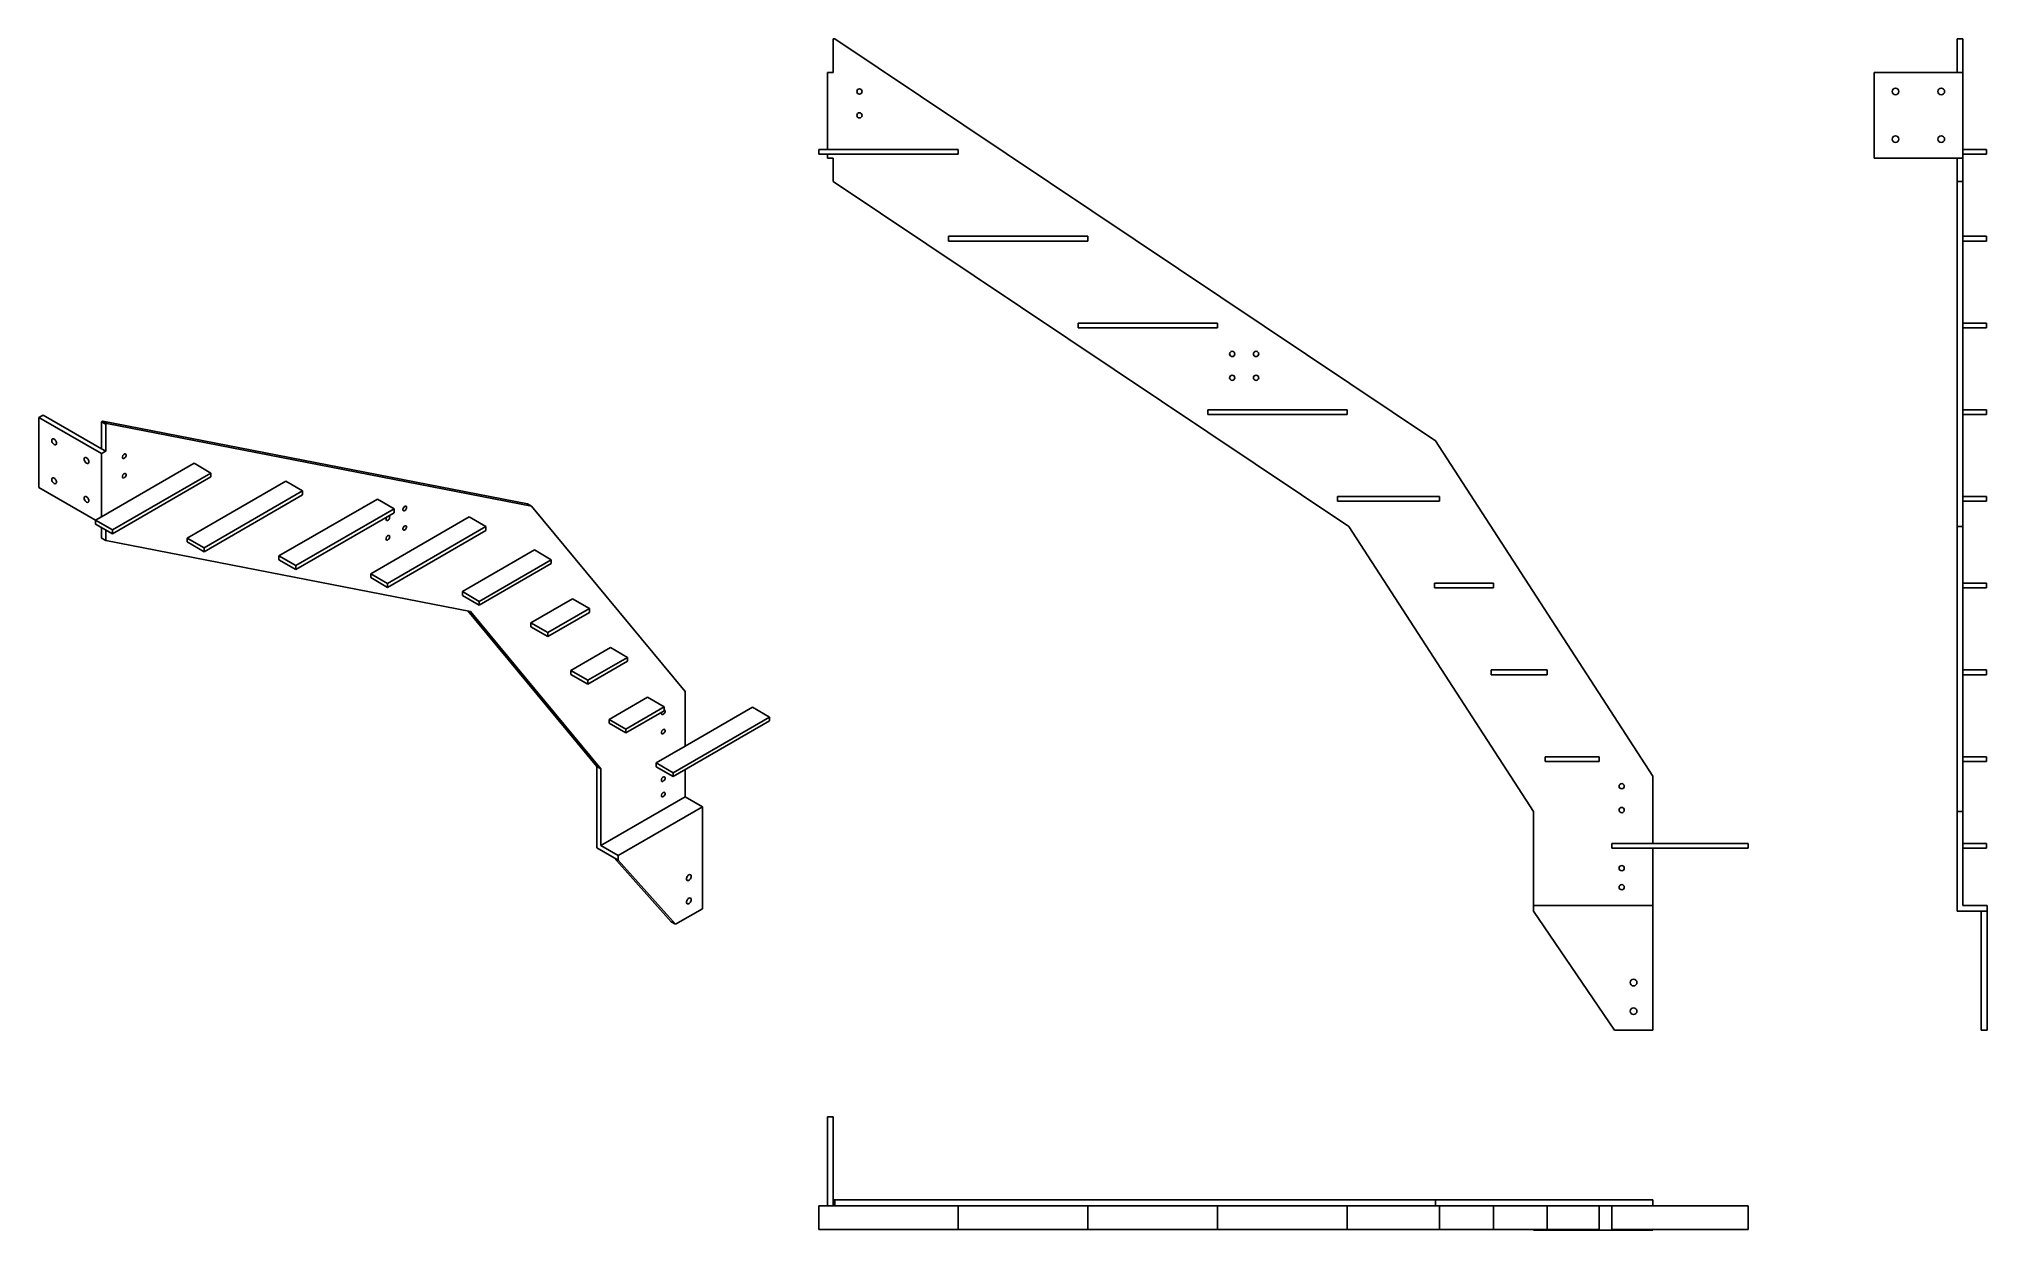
# Model space of a CAD drawing. Header units: millimetres. Extents: x -2462 to 1624, y -1353 to 1144.
import ezdxf

# ---------------------------------------------------------------- set-up
doc = ezdxf.new("R2010")
doc.units = ezdxf.units.MM
for name, color, linetype in [('ProjItem209', 7, 'CONTINUOUS'), ('ProjItem210', 7, 'CONTINUOUS'), ('ProjItem211', 7, 'CONTINUOUS'), ('ProjItem212', 7, 'CONTINUOUS')]:
    doc.layers.add(name, color=color, linetype=linetype)

msp = doc.modelspace()

# ---------------------------------------------------------------- linework, layer by layer
at = {"layer": 'ProjItem209'}
for p, q in [((-792.927, 1144.33), (-796.038, 1144.33)), ((-796.038, 1144.33), (-796.038, 1074.33)), ((467.562, 301.536), (-792.927, 1144.33)), ((-796.038, 1074.33), (-808.038, 1074.33)), ((-808.038, 912.467), (-808.038, 1074.33)), ((-533.962, 912.467), (-825.962, 912.467)), ((-825.962, 912.467), (-825.962, 902.467)), ((-825.962, 902.467), (-533.962, 902.467)), ((-808.038, 894.333), (-808.038, 902.467)), ((-533.962, 902.467), (-533.962, 912.467)), ((-796.038, 894.333), (-808.038, 894.333)), ((-796.038, 894.333), (-796.038, 845.679)), ((-796.038, 845.679), (285.756, 122.362)), ((-261.962, 730.6), (-553.962, 730.6)), ((-553.962, 730.6), (-553.962, 720.6)), ((-553.962, 720.6), (-261.962, 720.6)), ((-261.962, 720.6), (-261.962, 730.6)), ((10.0378, 548.733), (-281.962, 548.733)), ((-281.962, 548.733), (-281.962, 538.733)), ((-281.962, 538.733), (10.0378, 538.733)), ((10.0378, 538.733), (10.0378, 548.733)), ((282.038, 366.867), (-9.9622, 366.867)), ((-9.9622, 366.867), (-9.9622, 356.867)), ((-9.9622, 356.867), (282.038, 356.867)), ((282.038, 356.867), (282.038, 366.867)), ((467.562, 301.536), (922.962, -401.541)), ((475.872, 185), (262.038, 185)), ((262.038, 185), (262.038, 175)), ((262.038, 175), (475.872, 175)), ((475.872, 175), (475.872, 185)), ((672.962, -475.434), (285.756, 122.362)), ((589.192, 3.1333), (465.329, 3.1333)), ((465.329, 3.1333), (465.329, -6.8667)), ((589.192, -6.8667), (589.192, 3.1333)), ((465.329, -6.8667), (589.192, -6.8667)), ((701.652, -178.733), (584.197, -178.733)), ((584.197, -178.733), (584.197, -188.733)), ((584.197, -188.733), (701.652, -188.733)), ((701.652, -188.733), (701.652, -178.733)), ((810.962, -360.6), (697.276, -360.6)), ((697.276, -360.6), (697.276, -370.6)), ((810.962, -370.6), (810.962, -360.6)), ((697.276, -370.6), (810.962, -370.6)), ((922.962, -401.541), (922.962, -542.467)), ((672.962, -475.434), (672.962, -672.334)), ((1122.96, -542.467), (837.042, -542.467)), ((837.042, -542.467), (837.042, -552.467)), ((837.042, -552.467), (1122.96, -552.467)), ((922.962, -552.467), (922.962, -672.333)), ((1122.96, -552.467), (1122.96, -542.467)), ((922.962, -672.334), (672.962, -672.334)), ((672.962, -672.334), (672.962, -684.334)), ((672.962, -684.334), (842.962, -934.333)), ((922.962, -934.333), (922.962, -672.333)), ((842.962, -934.333), (922.962, -934.333))]:
    msp.add_line(p, q, dxfattribs=at)
for centre, radius in [((-741.038, 1034.16), 5.5), ((-741.038, 984.163), 5.5), ((40.9622, 483.88), 5.5), ((90.9622, 483.88), 5.5), ((40.9622, 433.88), 5.5), ((90.9622, 433.88), 5.5), ((857.962, -422.541), 5.5), ((857.962, -472.541), 5.5), ((857.962, -594.334), 5.5), ((857.962, -634.334), 5.5), ((882.962, -834.334), 7), ((882.962, -894.334), 7)]:
    msp.add_circle(centre, radius, dxfattribs=at)
at = {"layer": 'ProjItem210'}
for p, q in [((-2453.72, 355.649), (-2462.21, 350.75)), ((-2330.69, 274.816), (-2462.21, 350.75)), ((-2462.21, 350.75), (-2462.21, 203.781)), ((-2330.69, 284.614), (-2453.72, 355.649)), ((-2330.69, 341.769), (-2328.49, 343.039)), ((-2322.2, 336.87), (-2330.69, 341.769)), ((-2330.69, 284.614), (-2330.69, 341.769)), ((-2320, 338.14), (-2328.49, 343.039)), ((-2328.49, 343.039), (-1437.19, 169.49)), ((-2320, 338.14), (-2322.2, 336.87)), ((-2322.2, 336.87), (-2322.2, 279.715)), ((-1428.7, 164.591), (-2320, 338.14)), ((-2322.2, 279.715), (-2330.69, 284.614)), ((-2322.2, 279.715), (-2330.69, 274.816)), ((-2330.69, 142.652), (-2330.69, 274.816)), ((-2136.89, 254.543), (-2330.69, 142.652)), ((-2136.89, 254.543), (-2101.53, 234.131)), ((-2101.53, 234.131), (-2308.01, 114.922)), ((-2308.01, 106.757), (-2101.53, 225.966)), ((-1944.55, 217.093), (-2151.03, 97.8846)), ((-2101.53, 225.966), (-2101.53, 234.131)), ((-1944.55, 217.093), (-1909.2, 196.681)), ((-2462.21, 203.781), (-2343.36, 135.164)), ((-1909.2, 196.681), (-2115.67, 77.4722)), ((-2115.67, 69.3073), (-1909.2, 188.516)), ((-1752.22, 179.643), (-1958.7, 60.4346)), ((-1909.2, 188.516), (-1909.2, 196.681)), ((-1752.22, 179.643), (-1716.86, 159.231)), ((-1428.7, 164.591), (-1437.19, 169.49)), ((-1428.7, 164.591), (-1106.69, -223.553)), ((-2330.69, 142.652), (-2343.36, 135.335)), ((-2343.36, 135.335), (-2308.01, 114.922)), ((-2343.36, 135.335), (-2343.36, 127.17)), ((-2343.36, 127.17), (-2308.01, 106.757)), ((-1716.86, 159.231), (-1923.34, 40.0222)), ((-1923.34, 31.8573), (-1716.86, 151.066)), ((-1559.89, 142.193), (-1766.36, 22.9846)), ((-1716.86, 151.066), (-1716.86, 159.231)), ((-1559.89, 142.193), (-1524.53, 121.781)), ((-2330.69, 97.9179), (-2330.69, 119.852)), ((-2322.2, 93.0189), (-2330.69, 97.9179)), ((-2322.2, 114.953), (-2322.2, 93.0189)), ((-2322.2, 93.0189), (-1557.26, -55.9266)), ((-2308.01, 114.922), (-2308.01, 106.757)), ((-2151.03, 97.8846), (-2151.03, 89.7197)), ((-2151.03, 97.8846), (-2115.67, 77.4722)), ((-2151.03, 89.7197), (-2115.67, 69.3073)), ((-1524.53, 121.781), (-1731.01, 2.5722)), ((-1731.01, -5.5927), (-1524.53, 113.616)), ((-1524.53, 113.616), (-1524.53, 121.781)), ((-2115.67, 77.4722), (-2115.67, 69.3073)), ((-1958.7, 60.4346), (-1958.7, 52.2697)), ((-1958.7, 60.4346), (-1923.34, 40.0222)), ((-1958.7, 52.2697), (-1923.34, 31.8573)), ((-1422.83, 72.8322), (-1574.03, -14.4654)), ((-1387.47, 52.4198), (-1538.67, -34.8778)), ((-1538.67, -43.0427), (-1387.47, 44.2548)), ((-1422.83, 72.8322), (-1387.47, 52.4198)), ((-1387.47, 44.2548), (-1387.47, 52.4198)), ((-1923.34, 40.0222), (-1923.34, 31.8573)), ((-1766.36, 22.9846), (-1766.36, 14.8197)), ((-1766.36, 22.9846), (-1731.01, 2.5722)), ((-1766.36, 14.8197), (-1731.01, -5.5927)), ((-1731.01, 2.5722), (-1731.01, -5.5927)), ((-1574.03, -14.4654), (-1574.03, -22.6303)), ((-1574.03, -14.4654), (-1538.67, -34.8778)), ((-1574.03, -22.6303), (-1538.67, -43.0427)), ((-1538.67, -34.8778), (-1538.67, -43.0427)), ((-1342.7, -29.3986), (-1430.28, -79.9658)), ((-1342.7, -29.3986), (-1307.34, -49.8111)), ((-1291.95, -381.049), (-1562.53, -54.8999)), ((-1283.46, -385.948), (-1557.26, -55.9266)), ((-1430.28, -79.9658), (-1430.28, -88.1307)), ((-1430.28, -79.9658), (-1394.93, -100.378)), ((-1307.34, -49.8111), (-1394.93, -100.378)), ((-1394.93, -108.543), (-1307.34, -57.976)), ((-1307.34, -57.976), (-1307.34, -49.8111)), ((-1430.28, -88.1307), (-1394.93, -108.543)), ((-1394.93, -100.378), (-1394.93, -108.543)), ((-1263.17, -131.981), (-1346.23, -179.931)), ((-1227.82, -152.393), (-1310.87, -200.344)), ((-1310.87, -208.509), (-1227.82, -160.558)), ((-1263.17, -131.981), (-1227.82, -152.393)), ((-1227.82, -160.558), (-1227.82, -152.393)), ((-1346.23, -179.931), (-1346.23, -188.096)), ((-1346.23, -179.931), (-1310.87, -200.344)), ((-1346.23, -188.096), (-1310.87, -208.509)), ((-1310.87, -200.344), (-1310.87, -208.509)), ((-1185.88, -235.849), (-1266.27, -282.261)), ((-1185.88, -235.849), (-1150.53, -256.261)), ((-1106.69, -223.553), (-1106.69, -338.618)), ((-1266.27, -282.261), (-1266.27, -290.426)), ((-1266.27, -282.261), (-1230.91, -302.673)), ((-1150.53, -256.261), (-1230.91, -302.673)), ((-1230.91, -310.838), (-1150.53, -264.426)), ((-1150.53, -264.426), (-1150.53, -256.261)), ((-929.908, -277.381), (-1132.08, -394.108)), ((-1132.08, -402.272), (-929.908, -285.546)), ((-965.264, -256.969), (-1106.69, -338.618)), ((-965.264, -256.969), (-929.908, -277.381)), ((-929.908, -285.546), (-929.908, -277.381)), ((-1266.27, -290.426), (-1230.91, -310.838)), ((-1230.91, -302.673), (-1230.91, -310.838)), ((-1106.69, -338.618), (-1167.44, -373.695)), ((-1291.95, -551.615), (-1291.95, -381.049)), ((-1283.46, -385.948), (-1291.95, -381.049)), ((-1283.46, -385.948), (-1283.46, -546.716)), ((-1167.44, -373.695), (-1132.08, -394.108)), ((-1167.44, -373.695), (-1167.44, -381.86)), ((-1167.44, -381.86), (-1132.08, -402.272)), ((-1132.08, -394.108), (-1132.08, -402.272)), ((-1106.69, -387.608), (-1106.69, -444.654)), ((-1106.69, -444.654), (-1283.46, -546.716)), ((-1070.62, -465.475), (-1106.69, -444.654)), ((-1070.62, -465.475), (-1247.4, -567.537)), ((-1070.62, -679.397), (-1070.62, -465.475)), ((-1291.95, -551.615), (-1255.88, -572.436)), ((-1283.46, -546.716), (-1247.4, -567.537)), ((-1247.4, -567.537), (-1247.4, -577.335)), ((-1255.88, -572.436), (-1247.4, -577.335)), ((-1255.88, -572.436), (-1135.68, -707.158)), ((-1247.4, -577.335), (-1127.19, -712.057)), ((-1127.19, -712.057), (-1070.62, -679.397)), ((-1127.19, -712.057), (-1135.68, -707.158))]:
    msp.add_line(p, q, dxfattribs=at)
for centre, major_axis, start_param, end_param in [((-2430.39, 299.719), (3.5, -6.0622), -3.14159, -0.785398), ((-2430.39, 299.719), (3.5, -6.0622), 0, -3.14159), ((-2430.39, 299.719), (3.5, -6.0622), -0.785398, 0), ((-2362.51, 260.527), (3.5, -6.0622), -3.14159, -0.785398), ((-2362.51, 260.527), (3.5, -6.0622), 0, -3.14159), ((-2362.51, 260.527), (3.5, -6.0622), -0.785398, 0), ((-2283.31, 269.37), (-2.75, -4.7631), 3.14159, 0), ((-2283.31, 269.37), (-2.75, -4.7631), 0, 2.35619), ((-2283.31, 269.37), (-2.75, -4.7631), 2.35619, 3.14159), ((-2430.39, 218.069), (3.5, -6.0622), -3.14159, -0.785398), ((-2430.39, 218.069), (3.5, -6.0622), 0, -3.14159), ((-2430.39, 218.069), (3.5, -6.0622), -0.785398, 0), ((-2283.31, 228.545), (-2.75, -4.7631), 3.14159, 0), ((-2283.31, 228.545), (-2.75, -4.7631), 0, 2.35619), ((-2283.31, 228.545), (-2.75, -4.7631), 2.35619, 3.14159), ((-2362.51, 178.878), (3.5, -6.0622), -3.14159, -0.785398), ((-2362.51, 178.878), (3.5, -6.0622), 0, -3.14159), ((-2362.51, 178.878), (3.5, -6.0622), -0.785398, 0), ((-1695, 159.728), (-2.75, -4.7631), 3.14159, 0), ((-1695, 159.728), (-2.75, -4.7631), 2.35619, 3.14159), ((-1730.35, 139.315), (-2.75, -4.7631), 4.41677, 0), ((-1730.35, 139.315), (-2.75, -4.7631), 0, 2.35619), ((-1730.35, 139.315), (-2.75, -4.7631), 3.14159, 3.43721), ((-1730.35, 139.315), (-2.75, -4.7631), 2.35619, 3.14159), ((-1695, 118.903), (-2.75, -4.7631), 3.14159, 0), ((-1695, 159.728), (-2.75, -4.7631), 0, 2.35619), ((-1695, 118.903), (-2.75, -4.7631), 2.35619, 3.14159), ((-1730.35, 98.4906), (-2.75, -4.7631), 3.14159, 0), ((-1730.35, 98.4906), (-2.75, -4.7631), 0, 2.35619), ((-1730.35, 98.4906), (-2.75, -4.7631), 2.35619, 3.14159), ((-1695, 118.903), (-2.75, -4.7631), 0, 2.35619), ((-1152.65, -267.236), (-2.75, -4.7631), 5.13705, 0), ((-1152.65, -267.236), (-2.75, -4.7631), 0, 2.35619), ((-1152.65, -267.236), (-2.75, -4.7631), 3.14159, 3.35006), ((-1152.65, -267.236), (-2.75, -4.7631), 2.35619, 3.14159), ((-1152.65, -308.061), (-2.75, -4.7631), 3.14159, 0), ((-1152.65, -308.061), (-2.75, -4.7631), 0, 2.35619), ((-1152.65, -308.061), (-2.75, -4.7631), 2.35619, 3.14159), ((-1152.65, -407.503), (2.75, 4.7631), 0, -3.14159), ((-1152.65, -407.503), (2.75, 4.7631), -3.14159, -0.785398), ((-1152.65, -407.503), (2.75, 4.7631), -0.785398, 0), ((-1152.65, -440.163), (2.75, 4.7631), 0, -3.14159), ((-1152.65, -440.163), (2.75, 4.7631), -3.14159, -0.785398), ((-1152.65, -440.163), (2.75, 4.7631), -0.785398, 0), ((-1098.91, -614.077), (-3.5, -6.0622), 3.14159, 0), ((-1098.91, -614.077), (-3.5, -6.0622), 0, 2.35619), ((-1098.91, -614.077), (-3.5, -6.0622), 2.35619, 3.14159), ((-1098.91, -663.067), (-3.5, -6.0622), 3.14159, 0), ((-1098.91, -663.067), (-3.5, -6.0622), 0, 2.35619), ((-1098.91, -663.067), (-3.5, -6.0622), 2.35619, 3.14159)]:
    msp.add_ellipse(centre, major_axis=major_axis, ratio=0.57735, start_param=start_param, end_param=end_param, dxfattribs=at)
at = {"layer": 'ProjItem211'}
for p, q in [((1573.33, 1144.33), (1561.33, 1144.33)), ((1561.33, 1074.33), (1561.33, 1144.33)), ((1573.33, 1144.33), (1573.33, 1074.33)), ((1573.33, 1074.33), (1387.33, 1074.33)), ((1387.33, 1074.33), (1387.33, 894.333)), ((1573.33, 912.467), (1573.33, 1074.33)), ((1573.33, 912.467), (1623.33, 912.467)), ((1573.33, 912.467), (1573.33, 902.467)), ((1573.33, 894.333), (1573.33, 902.467)), ((1573.33, 902.467), (1623.33, 902.467)), ((1623.33, 912.467), (1623.33, 902.467)), ((1387.33, 894.333), (1573.33, 894.333)), ((1561.33, 845.679), (1561.33, 894.333)), ((1573.33, 894.333), (1573.33, 845.679)), ((1561.33, 122.362), (1561.33, 845.679)), ((1573.33, 845.679), (1561.33, 845.679)), ((1573.33, 845.679), (1573.33, 122.362)), ((1573.33, 730.6), (1623.33, 730.6)), ((1573.33, 720.6), (1623.33, 720.6)), ((1623.33, 730.6), (1623.33, 720.6)), ((1573.33, 548.733), (1623.33, 548.733)), ((1573.33, 538.733), (1623.33, 538.733)), ((1623.33, 548.733), (1623.33, 538.733)), ((1573.33, 366.867), (1623.33, 366.867)), ((1573.33, 356.867), (1623.33, 356.867)), ((1623.33, 366.867), (1623.33, 356.867)), ((1573.33, 185), (1623.33, 185)), ((1573.33, 175), (1623.33, 175)), ((1623.33, 185), (1623.33, 175)), ((1573.33, 122.362), (1561.33, 122.362)), ((1561.33, -475.434), (1561.33, 122.362)), ((1573.33, -475.434), (1573.33, 122.362)), ((1573.33, 3.1333), (1623.33, 3.1333)), ((1623.33, 3.1333), (1623.33, -6.8667)), ((1573.33, -6.8667), (1623.33, -6.8667)), ((1573.33, -178.733), (1623.33, -178.733)), ((1573.33, -188.733), (1623.33, -188.733)), ((1623.33, -178.733), (1623.33, -188.733)), ((1573.33, -360.6), (1623.33, -360.6)), ((1623.33, -360.6), (1623.33, -370.6)), ((1573.33, -370.6), (1623.33, -370.6)), ((1561.33, -684.334), (1561.33, -475.434)), ((1573.33, -475.434), (1561.33, -475.434)), ((1573.33, -475.434), (1573.33, -672.334)), ((1573.33, -542.467), (1623.33, -542.467)), ((1573.33, -552.467), (1623.33, -552.467)), ((1623.33, -542.467), (1623.33, -552.467)), ((1561.33, -684.334), (1612.33, -684.334)), ((1573.33, -672.334), (1624.33, -672.334)), ((1612.33, -684.334), (1624.33, -684.334)), ((1612.33, -684.334), (1612.33, -934.333)), ((1624.33, -672.334), (1624.33, -684.334)), ((1624.33, -684.334), (1624.33, -934.333)), ((1624.33, -934.333), (1612.33, -934.333))]:
    msp.add_line(p, q, dxfattribs=at)
for centre in [(1432.33, 1034.33), (1528.33, 1034.33), (1432.33, 934.333), (1528.33, 934.333)]:
    msp.add_circle(centre, 7, dxfattribs=at)
at = {"layer": 'ProjItem212'}
for p, q in [((-808.038, -1302.08), (-808.038, -1116.08)), ((-796.038, -1116.08), (-808.038, -1116.08)), ((-796.038, -1290.08), (-796.038, -1116.08)), ((-825.962, -1302.08), (-825.962, -1352.08)), ((-808.038, -1302.08), (-825.962, -1302.08)), ((-796.038, -1302.08), (-808.038, -1302.08)), ((-796.038, -1302.08), (-796.038, -1290.08)), ((-796.038, -1290.08), (-792.927, -1290.08)), ((-792.927, -1302.08), (-796.038, -1302.08)), ((-792.927, -1302.08), (-792.927, -1290.08)), ((-792.927, -1290.08), (467.562, -1290.08)), ((467.562, -1302.08), (-792.927, -1302.08)), ((-533.962, -1302.08), (-533.962, -1352.08)), ((-261.962, -1302.08), (-261.962, -1352.08)), ((10.0378, -1302.08), (10.0378, -1352.08)), ((282.038, -1302.08), (282.038, -1352.08)), ((467.562, -1290.08), (922.962, -1290.08)), ((467.562, -1302.08), (467.562, -1290.08)), ((467.562, -1302.08), (922.962, -1302.08)), ((475.872, -1302.08), (475.872, -1352.08)), ((589.192, -1302.08), (589.192, -1352.08)), ((701.652, -1302.08), (701.652, -1352.08)), ((810.962, -1302.08), (810.962, -1352.08)), ((837.042, -1302.08), (837.042, -1352.08)), ((922.962, -1302.08), (922.962, -1290.08)), ((1122.96, -1302.08), (922.962, -1302.08)), ((1122.96, -1302.08), (1122.96, -1352.08)), ((-533.962, -1352.08), (-825.962, -1352.08)), ((-261.962, -1352.08), (-533.962, -1352.08)), ((10.0378, -1352.08), (-261.962, -1352.08)), ((282.038, -1352.08), (10.0378, -1352.08)), ((475.872, -1352.08), (282.038, -1352.08)), ((589.192, -1352.08), (475.872, -1352.08)), ((701.652, -1352.08), (589.192, -1352.08)), ((672.962, -1352.08), (672.962, -1353.08)), ((922.962, -1353.08), (672.962, -1353.08)), ((810.962, -1352.08), (701.652, -1352.08)), ((1122.96, -1352.08), (837.042, -1352.08)), ((922.962, -1353.08), (922.962, -1352.08))]:
    msp.add_line(p, q, dxfattribs=at)

doc.saveas('drawing.dxf')
